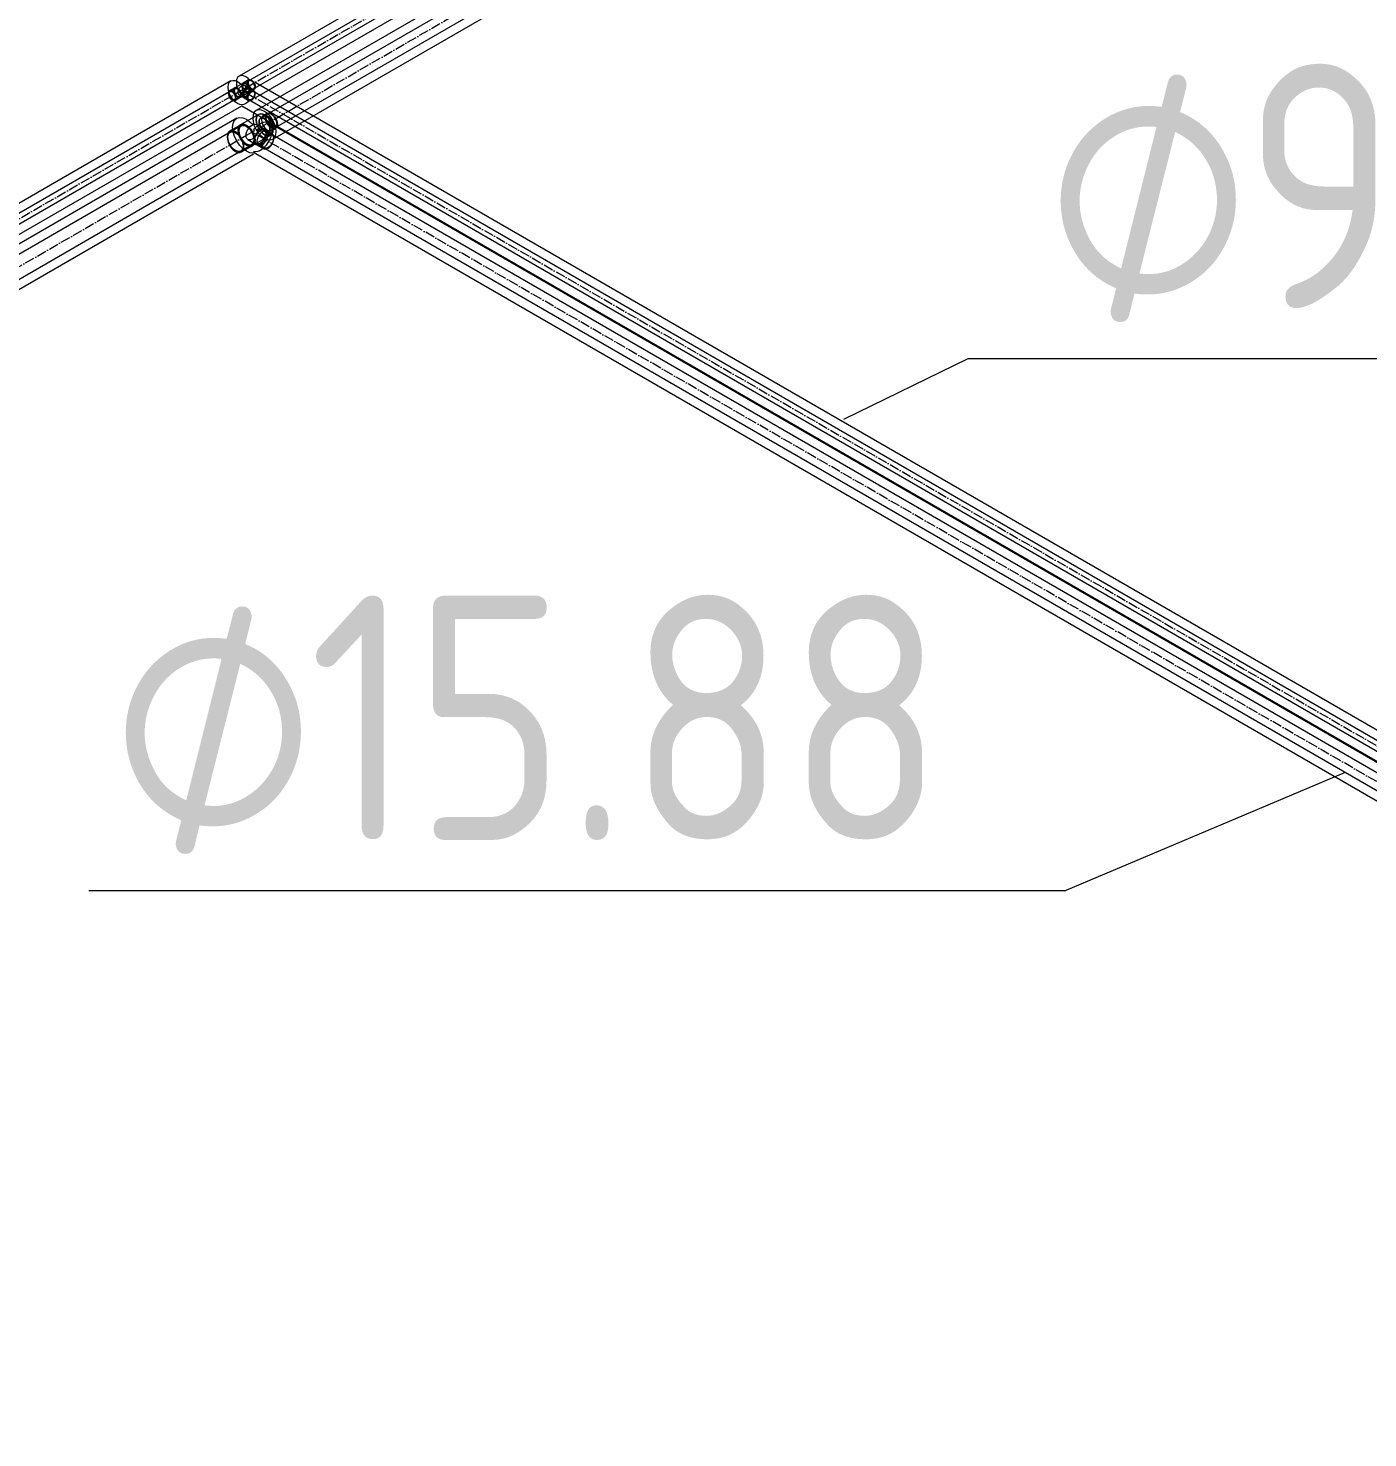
# Model space of a CAD drawing. Header units: millimetres. Extents: x -88595 to 880822, y -1054509 to -148035.
# Drawn here: x 387254 to 388625, y -326207 to -324765 of the extents above; entities that cross this region are included whole.
import ezdxf

# ---------------------------------------------------------------- set-up
doc = ezdxf.new("R2010")
doc.units = ezdxf.units.MM
doc.linetypes.add('$12$ADSK_Осевая', pattern=[14, 10, -2, 0, -2])
for name, color, linetype, lineweight in [('Изоляция', 7, 'Continuous', 18), ('Марки', 7, 'Continuous', 20), ('Трубопровод', 7, 'Continuous', 18), ('Трубопроводы', 7, 'Continuous', 18)]:
    doc.layers.add(name, color=color, linetype=linetype, lineweight=lineweight)
doc.styles.add('$10$GOST Common', font='GOST_Common.ttf', dxfattribs={"width": 0.9, "height": 250})
doc.styles.add('$6$GOST Common_1', font='GOST_Common.ttf', dxfattribs={"width": 0.9, "height": 250})

# ---------------------------------------------------------------- blocks, each defined once
blk = doc.blocks.new('$0$ADSK_МедьПайка_Тройник - Тройник медный-3268040-В_ОВ3_1')
at = {"layer": 'Трубопроводы', "color": 134, "true_color": 0x00a6a6}
for p, q in [((18234, 9345.9), (18230.1, 9343.6)), ((18205.4, 9333.3), (18195.5, 9327.6)), ((18206, 9332.3), (18196.1, 9326.6)), ((18206.8, 9334.1), (18205.4, 9333.3)), ((18207.4, 9333.1), (18206, 9332.3)), ((18225.2, 9344.7), (18206.8, 9334.1)), ((18231.5, 9329.5), (18223, 9334.4)), ((18230.6, 9342.8), (18227.4, 9341)), ((18233.2, 9343.8), (18229.5, 9345)), ((18234.4, 9345.1), (18230.6, 9342.8)), ((18238.5, 9329.1), (18242.4, 9331.3)), ((18214.2, 9319.1), (18222.7, 9314.2)), ((18219.1, 9312.9), (18237.5, 9323.5)), ((18239.3, 9325), (18231.5, 9329.5)), ((18238.9, 9324.3), (18233.2, 9327.5)), ((18235.3, 9327.3), (18238.5, 9329.1)), ((18238.9, 9328.3), (18242.8, 9330.6)), ((18239.8, 9327.1), (18240.6, 9330.9)), ((18207.2, 9307.4), (18217.1, 9313.1)), ((18207.8, 9306.4), (18217.7, 9312.1)), ((18217.1, 9313.1), (18218.5, 9313.9)), ((18217.7, 9312.1), (18219.1, 9312.9)), ((18222.7, 9314.2), (18230.5, 9309.7)), ((18225.3, 9313.8), (18230.9, 9310.5))]:
    blk.add_line(p, q, dxfattribs=at)
for points in [[(18232.2, 9341.8, 0), (18232.4, 9343.6, 0), (18233, 9344.9, 0), (18234, 9345.9, 0), (18235.3, 9346.3, 0), (18236.8, 9346.1, 0), (18238.4, 9345.4, 0), (18240, 9344.2, 0), (18241.5, 9342.7, 0), (18242.8, 9340.8, 0), (18243.8, 9338.7, 0), (18244.4, 9336.6, 0), (18244.7, 9334.6, 0)], [(18221.6, 9318.5, 0), (18221.3, 9321.3, 0), (18220.5, 9324.2, 0), (18219.1, 9327.1, 0), (18217.3, 9329.7, 0), (18215.2, 9331.9, 0), (18213, 9333.5, 0), (18210.7, 9334.5, 0), (18208.6, 9334.7, 0), (18206.8, 9334.1, 0), (18205.5, 9332.9, 0), (18204.6, 9330.9, 0), (18204.3, 9328.5, 0)], [(18204.3, 9328.5, 0), (18204.6, 9330.9, 0), (18205.5, 9332.9, 0), (18206.8, 9334.1, 0), (18208.6, 9334.7, 0), (18210.7, 9334.5, 0), (18213, 9333.5, 0), (18215.2, 9331.9, 0), (18217.3, 9329.7, 0), (18219.1, 9327.1, 0), (18220.5, 9324.2, 0), (18221.3, 9321.3, 0), (18221.6, 9318.5, 0)], [(18220.8, 9319, 0), (18220.5, 9321.5, 0), (18219.8, 9324.1, 0), (18218.5, 9326.7, 0), (18216.9, 9329.1, 0), (18215, 9331.1, 0), (18213, 9332.6, 0), (18210.9, 9333.5, 0), (18209, 9333.6, 0), (18207.4, 9333.1, 0), (18206.2, 9332, 0), (18205.4, 9330.2, 0), (18205.1, 9328.1, 0)], [(18212.4, 9323.2, 0), (18212.6, 9325.2, 0), (18213.2, 9327.3, 0), (18214.2, 9329.3, 0), (18215.5, 9331.2, 0), (18217, 9332.8, 0), (18218.6, 9334, 0), (18220.2, 9334.7, 0), (18221.7, 9334.8, 0), (18223, 9334.4, 0), (18224, 9333.5, 0), (18224.6, 9332.1, 0), (18224.9, 9330.4, 0)], [(18222.7, 9339.1, 0), (18223, 9341.6, 0), (18223.8, 9343.5, 0), (18225.2, 9344.7, 0), (18227, 9345.3, 0), (18229.1, 9345.1, 0), (18231.3, 9344.1, 0), (18233.6, 9342.5, 0), (18235.7, 9340.3, 0), (18237.5, 9337.7, 0), (18238.8, 9334.8, 0), (18239.7, 9331.9, 0), (18240, 9329.1, 0)], [(18240, 9329.1, 0), (18239.7, 9331.9, 0), (18238.8, 9334.8, 0), (18237.5, 9337.7, 0), (18235.7, 9340.3, 0), (18233.6, 9342.5, 0), (18231.3, 9344.1, 0), (18229.1, 9345.1, 0), (18227, 9345.3, 0), (18225.2, 9344.7, 0), (18223.8, 9343.5, 0), (18223, 9341.6, 0), (18222.7, 9339.1, 0)], [(18240, 9329.1, 0), (18239.7, 9326.7, 0), (18238.8, 9324.8, 0), (18237.5, 9323.5, 0), (18235.7, 9323, 0), (18233.6, 9323.2, 0), (18231.3, 9324.1, 0), (18229.1, 9325.8, 0), (18227, 9328, 0), (18225.2, 9330.6, 0), (18223.8, 9333.5, 0), (18223, 9336.4, 0), (18222.7, 9339.1, 0)], [(18222.7, 9339.1, 0), (18223, 9336.4, 0), (18223.8, 9333.5, 0), (18225.2, 9330.6, 0), (18227, 9328, 0), (18229.1, 9325.8, 0), (18231.3, 9324.1, 0), (18233.6, 9323.2, 0), (18235.7, 9323, 0), (18237.5, 9323.5, 0), (18238.8, 9324.8, 0), (18239.7, 9326.7, 0), (18240, 9329.1, 0)], [(18225.7, 9337.4, 0), (18225.9, 9338.9, 0), (18226.5, 9340.2, 0), (18227.4, 9341, 0), (18228.5, 9341.4, 0), (18229.9, 9341.2, 0), (18231.3, 9340.6, 0), (18232.8, 9339.6, 0), (18234.2, 9338.1, 0), (18235.3, 9336.4, 0), (18236.2, 9334.6, 0), (18236.8, 9332.7, 0), (18237, 9330.9, 0)], [(18237, 9330.9, 0), (18236.8, 9329.3, 0), (18236.2, 9328.1, 0), (18235.3, 9327.3, 0), (18234.2, 9326.9, 0), (18232.8, 9327, 0), (18231.3, 9327.7, 0), (18229.9, 9328.7, 0), (18228.5, 9330.1, 0), (18227.4, 9331.8, 0), (18226.5, 9333.7, 0), (18225.9, 9335.6, 0), (18225.7, 9337.4, 0)], [(18240.8, 9332.4, 0), (18240.4, 9335, 0), (18239.3, 9337.8, 0), (18237.6, 9340.4, 0), (18235.6, 9342.4, 0), (18233.4, 9343.7, 0), (18231.4, 9344, 0), (18229.7, 9343.4, 0), (18228.7, 9341.8, 0), (18228.3, 9339.6, 0)], [(18228.3, 9339.6, 0), (18228.7, 9336.9, 0), (18229.7, 9334.1, 0), (18231.4, 9331.5, 0), (18233.4, 9329.5, 0), (18235.6, 9328.2, 0), (18237.6, 9327.9, 0), (18239.3, 9328.6, 0), (18240.4, 9330.1, 0), (18240.8, 9332.4, 0)], [(18244.7, 9334.6, 0), (18244.4, 9332.9, 0), (18243.8, 9331.5, 0), (18242.8, 9330.6, 0), (18241.5, 9330.2, 0), (18240, 9330.3, 0), (18238.4, 9331, 0), (18236.8, 9332.2, 0), (18235.3, 9333.8, 0), (18234, 9335.7, 0), (18233, 9337.7, 0), (18232.4, 9339.8, 0), (18232.2, 9341.8, 0)], [(18244, 9335, 0), (18243.8, 9336.8, 0), (18243.3, 9338.7, 0), (18242.4, 9340.5, 0), (18241.2, 9342.2, 0), (18239.9, 9343.6, 0), (18238.4, 9344.7, 0), (18237, 9345.3, 0), (18235.6, 9345.5, 0), (18234.4, 9345.1, 0), (18233.6, 9344.3, 0), (18233, 9343, 0), (18232.8, 9341.5, 0)], [(18232.8, 9341.5, 0), (18233, 9339.7, 0), (18233.6, 9337.8, 0), (18234.4, 9335.9, 0), (18235.6, 9334.2, 0), (18237, 9332.8, 0), (18238.4, 9331.7, 0), (18239.9, 9331.1, 0), (18241.2, 9331, 0), (18242.4, 9331.3, 0), (18243.3, 9332.2, 0), (18243.8, 9333.4, 0), (18244, 9335, 0)], [(18210.3, 9312, 0), (18210, 9314.7, 0), (18209.1, 9317.7, 0), (18207.8, 9320.5, 0), (18206, 9323.1, 0), (18203.9, 9325.4, 0), (18201.6, 9327, 0), (18199.4, 9327.9, 0), (18197.3, 9328.1, 0), (18195.5, 9327.6, 0), (18194.1, 9326.3, 0), (18193.3, 9324.4, 0), (18193, 9322, 0)], [(18193, 9322, 0), (18193.3, 9319.2, 0), (18194.1, 9316.3, 0), (18195.5, 9313.5, 0), (18197.3, 9310.8, 0), (18199.4, 9308.6, 0), (18201.6, 9307, 0), (18203.9, 9306, 0), (18206, 9305.8, 0), (18207.8, 9306.4, 0), (18209.1, 9307.7, 0), (18210, 9309.6, 0), (18210.3, 9312, 0)], [(18193.8, 9321.5, 0), (18194.1, 9323.7, 0), (18194.8, 9325.5, 0), (18196.1, 9326.6, 0), (18197.7, 9327.1, 0), (18199.6, 9326.9, 0), (18201.6, 9326.1, 0), (18203.7, 9324.6, 0), (18205.6, 9322.6, 0), (18207.2, 9320.2, 0), (18208.5, 9317.6, 0), (18209.2, 9315, 0), (18209.5, 9312.5, 0)], [(18209.5, 9312.5, 0), (18209.2, 9310.3, 0), (18208.5, 9308.5, 0), (18207.2, 9307.4, 0), (18205.6, 9306.9, 0), (18203.7, 9307.1, 0), (18201.6, 9307.9, 0), (18199.6, 9309.4, 0), (18197.7, 9311.4, 0), (18196.1, 9313.8, 0), (18194.8, 9316.4, 0), (18194.1, 9319, 0), (18193.8, 9321.5, 0)], [(18204.3, 9328.5, 0), (18204.6, 9325.8, 0), (18205.5, 9322.8, 0), (18206.8, 9320, 0), (18208.6, 9317.4, 0), (18210.7, 9315.2, 0), (18213, 9313.5, 0), (18215.2, 9312.6, 0), (18217.3, 9312.4, 0), (18219.1, 9312.9, 0), (18220.5, 9314.2, 0), (18221.3, 9316.1, 0), (18221.6, 9318.5, 0)], [(18221.6, 9318.5, 0), (18221.3, 9316.1, 0), (18220.5, 9314.2, 0), (18219.1, 9312.9, 0), (18217.3, 9312.4, 0), (18215.2, 9312.6, 0), (18213, 9313.5, 0), (18210.7, 9315.2, 0), (18208.6, 9317.4, 0), (18206.8, 9320, 0), (18205.5, 9322.8, 0), (18204.6, 9325.8, 0), (18204.3, 9328.5, 0)], [(18205.1, 9328.1, 0), (18205.4, 9325.6, 0), (18206.2, 9322.9, 0), (18207.4, 9320.3, 0), (18209, 9317.9, 0), (18210.9, 9315.9, 0), (18213, 9314.4, 0), (18215, 9313.6, 0), (18216.9, 9313.4, 0), (18218.5, 9313.9, 0), (18219.8, 9315.1, 0), (18220.5, 9316.8, 0), (18220.8, 9319, 0)], [(18224.9, 9330.4, 0), (18224.6, 9328.4, 0), (18224, 9326.3, 0), (18223, 9324.2, 0), (18221.7, 9322.3, 0), (18220.2, 9320.8, 0), (18218.6, 9319.6, 0), (18217, 9318.9, 0), (18215.5, 9318.7, 0), (18214.2, 9319.1, 0), (18213.2, 9320.1, 0), (18212.6, 9321.4, 0), (18212.4, 9323.2, 0)], [(18220.9, 9318.3, 0), (18221.1, 9320.3, 0), (18221.7, 9322.4, 0), (18222.7, 9324.4, 0), (18224, 9326.3, 0), (18225.5, 9327.9, 0), (18227.1, 9329.1, 0), (18228.7, 9329.8, 0), (18230.2, 9329.9, 0), (18231.5, 9329.5, 0), (18232.5, 9328.6, 0), (18233.1, 9327.2, 0), (18233.3, 9325.5, 0)], [(18233.3, 9325.5, 0), (18233.1, 9327.2, 0), (18232.5, 9328.6, 0), (18231.5, 9329.5, 0), (18230.2, 9329.9, 0), (18228.7, 9329.8, 0), (18227.1, 9329.1, 0), (18225.5, 9327.9, 0), (18224, 9326.3, 0), (18222.7, 9324.4, 0), (18221.7, 9322.4, 0), (18221.1, 9320.3, 0), (18220.9, 9318.3, 0)], [(18233.3, 9325.5, 0), (18233.1, 9323.5, 0), (18232.5, 9321.4, 0), (18231.5, 9319.3, 0), (18230.2, 9317.4, 0), (18228.7, 9315.9, 0), (18227.1, 9314.7, 0), (18225.5, 9314, 0), (18224, 9313.8, 0), (18222.7, 9314.2, 0), (18221.7, 9315.2, 0), (18221.1, 9316.5, 0), (18220.9, 9318.3, 0)], [(18220.9, 9318.3, 0), (18221.1, 9316.5, 0), (18221.7, 9315.2, 0), (18222.7, 9314.2, 0), (18224, 9313.8, 0), (18225.5, 9314, 0), (18227.1, 9314.7, 0), (18228.7, 9315.9, 0), (18230.2, 9317.4, 0), (18231.5, 9319.3, 0), (18232.5, 9321.4, 0), (18233.1, 9323.5, 0), (18233.3, 9325.5, 0)], [(18234.8, 9323.9, 0), (18234.6, 9325.5, 0), (18234.1, 9326.7, 0), (18233.2, 9327.5, 0), (18232, 9327.9, 0), (18230.7, 9327.8, 0), (18229.2, 9327.1, 0), (18227.8, 9326.1, 0), (18226.4, 9324.7, 0), (18225.3, 9323, 0), (18224.4, 9321.1, 0), (18223.8, 9319.2, 0), (18223.6, 9317.4, 0)], [(18223.6, 9317.4, 0), (18223.8, 9315.9, 0), (18224.4, 9314.6, 0), (18225.3, 9313.8, 0), (18226.4, 9313.4, 0), (18227.8, 9313.6, 0), (18229.2, 9314.2, 0), (18230.7, 9315.2, 0), (18232, 9316.7, 0), (18233.2, 9318.4, 0), (18234.1, 9320.2, 0), (18234.6, 9322.1, 0), (18234.8, 9323.9, 0)], [(18241.1, 9321, 0), (18240.9, 9322.7, 0), (18240.3, 9324.1, 0), (18239.3, 9325, 0), (18238, 9325.4, 0), (18236.5, 9325.3, 0), (18234.9, 9324.6, 0), (18233.3, 9323.4, 0), (18231.8, 9321.8, 0), (18230.5, 9319.9, 0), (18229.5, 9317.9, 0), (18228.9, 9315.8, 0), (18228.6, 9313.8, 0)], [(18228.6, 9313.8, 0), (18228.9, 9312, 0), (18229.5, 9310.7, 0), (18230.5, 9309.7, 0), (18231.8, 9309.3, 0), (18233.3, 9309.5, 0), (18234.9, 9310.2, 0), (18236.5, 9311.4, 0), (18238, 9313, 0), (18239.3, 9314.8, 0), (18240.3, 9316.9, 0), (18240.9, 9319, 0), (18241.1, 9321, 0)], [(18229.3, 9314.2, 0), (18229.5, 9315.9, 0), (18230, 9317.8, 0), (18230.9, 9319.7, 0), (18232.1, 9321.4, 0), (18233.4, 9322.8, 0), (18234.9, 9323.9, 0), (18236.3, 9324.5, 0), (18237.7, 9324.6, 0), (18238.9, 9324.3, 0), (18239.7, 9323.4, 0), (18240.3, 9322.2, 0), (18240.5, 9320.6, 0)], [(18240.5, 9320.6, 0), (18240.3, 9318.8, 0), (18239.7, 9317, 0), (18238.9, 9315.1, 0), (18237.7, 9313.4, 0), (18236.3, 9312, 0), (18234.9, 9310.9, 0), (18233.4, 9310.3, 0), (18232.1, 9310.2, 0), (18230.9, 9310.5, 0), (18230, 9311.3, 0), (18229.5, 9312.6, 0), (18229.3, 9314.2, 0)]]:
    blk.add_polyline3d(points, dxfattribs=at)
blk = doc.blocks.new('$0$ADSK_МедьПайка_Тройник - Тройник медный-V138-В_ОВ3_1')
at = {"layer": 'Трубопроводы', "color": 190, "true_color": 0x8000ff}
for p, q in [((18209.5, 9376.9), (18201, 9372)), ((18210.5, 9377.5), (18209.5, 9376.9)), ((18210.9, 9376.8), (18209.9, 9376.2)), ((18215.1, 9380.2), (18210.5, 9377.5)), ((18215.5, 9379.5), (18210.9, 9376.8)), ((18199.9, 9371.4), (18195.3, 9368.8)), ((18200.3, 9370.7), (18195.7, 9368.1)), ((18201, 9372), (18199.9, 9371.4)), ((18201.4, 9371.3), (18200.3, 9370.7)), ((18200.5, 9359.8), (18205.1, 9362.5)), ((18200.9, 9359.1), (18205.5, 9361.8)), ((18205.1, 9362.5), (18206.1, 9363.1)), ((18205.2, 9364.8), (18209.5, 9362.4)), ((18205.5, 9361.8), (18206.6, 9362.4)), ((18206.6, 9362.4), (18215, 9367.3)), ((18209.5, 9362.4), (18215.1, 9359.1)), ((18215, 9372), (18210.8, 9374.5)), ((18210.9, 9362.5), (18215.5, 9359.8)), ((18214.6, 9368), (18215.7, 9368.6)), ((18220.7, 9368.8), (18215, 9372)), ((18215, 9367.3), (18216.1, 9367.9)), ((18215.7, 9368.6), (18220.3, 9371.2)), ((18220.3, 9368.1), (18215.7, 9370.7)), ((18216.1, 9367.9), (18220.7, 9370.5))]:
    blk.add_line(p, q, dxfattribs=at)
for points in [[(18204.1, 9367.4, 0), (18204.2, 9368.6, 0), (18204.6, 9370, 0), (18205.2, 9371.3, 0), (18206, 9372.5, 0), (18207, 9373.5, 0), (18208, 9374.2, 0), (18209, 9374.6, 0), (18210, 9374.7, 0), (18210.8, 9374.5, 0), (18211.4, 9373.9, 0), (18211.8, 9373, 0), (18211.9, 9371.9, 0)], [(18208.3, 9374.4, 0), (18208.4, 9375.5, 0), (18208.8, 9376.3, 0), (18209.5, 9376.9, 0), (18210.3, 9377.2, 0), (18211.2, 9377.1, 0), (18212.3, 9376.6, 0), (18213.3, 9375.9, 0), (18214.2, 9374.9, 0), (18215, 9373.7, 0), (18215.7, 9372.4, 0), (18216.1, 9371.1, 0), (18216.2, 9369.8, 0)], [(18216.2, 9369.8, 0), (18216.1, 9371.1, 0), (18215.7, 9372.4, 0), (18215, 9373.7, 0), (18214.2, 9374.9, 0), (18213.3, 9375.9, 0), (18212.3, 9376.6, 0), (18211.2, 9377.1, 0), (18210.3, 9377.2, 0), (18209.5, 9376.9, 0), (18208.8, 9376.3, 0), (18208.4, 9375.5, 0), (18208.3, 9374.4, 0)], [(18208.9, 9374, 0), (18209, 9375, 0), (18209.3, 9375.7, 0), (18209.9, 9376.2, 0), (18210.6, 9376.4, 0), (18211.4, 9376.4, 0), (18212.3, 9376, 0), (18213.1, 9375.4, 0), (18213.9, 9374.5, 0), (18214.6, 9373.5, 0), (18215.2, 9372.4, 0), (18215.5, 9371.2, 0), (18215.6, 9370.2, 0)], [(18214, 9377.6, 0), (18214.1, 9378.7, 0), (18214.5, 9379.6, 0), (18215.1, 9380.2, 0), (18215.9, 9380.4, 0), (18216.9, 9380.3, 0), (18217.9, 9379.9, 0), (18218.9, 9379.2, 0), (18219.9, 9378.2, 0), (18220.7, 9377, 0), (18221.3, 9375.7, 0), (18221.7, 9374.3, 0), (18221.8, 9373.1, 0)], [(18221.8, 9373.1, 0), (18221.7, 9372, 0), (18221.3, 9371.1, 0), (18220.7, 9370.5, 0), (18219.9, 9370.3, 0), (18218.9, 9370.4, 0), (18217.9, 9370.8, 0), (18216.9, 9371.6, 0), (18215.9, 9372.6, 0), (18215.1, 9373.8, 0), (18214.5, 9375.1, 0), (18214.1, 9376.4, 0), (18214, 9377.6, 0)], [(18221.3, 9373.4, 0), (18221.2, 9374.5, 0), (18220.8, 9375.6, 0), (18220.3, 9376.7, 0), (18219.6, 9377.8, 0), (18218.8, 9378.6, 0), (18217.9, 9379.3, 0), (18217, 9379.6, 0), (18216.2, 9379.7, 0), (18215.5, 9379.5, 0), (18215, 9379, 0), (18214.7, 9378.2, 0), (18214.5, 9377.3, 0)], [(18214.5, 9377.3, 0), (18214.7, 9376.2, 0), (18215, 9375.1, 0), (18215.5, 9374, 0), (18216.2, 9373, 0), (18217, 9372.1, 0), (18217.9, 9371.5, 0), (18218.8, 9371.1, 0), (18219.6, 9371, 0), (18220.3, 9371.2, 0), (18220.8, 9371.7, 0), (18221.2, 9372.5, 0), (18221.3, 9373.4, 0)], [(18202.1, 9361.7, 0), (18201.9, 9362.9, 0), (18201.5, 9364.2, 0), (18200.9, 9365.5, 0), (18200.1, 9366.7, 0), (18199.1, 9367.7, 0), (18198.1, 9368.5, 0), (18197.1, 9368.9, 0), (18196.1, 9369, 0), (18195.3, 9368.8, 0), (18194.7, 9368.2, 0), (18194.3, 9367.3, 0), (18194.2, 9366.2, 0)], [(18194.2, 9366.2, 0), (18194.3, 9365, 0), (18194.7, 9363.6, 0), (18195.3, 9362.3, 0), (18196.1, 9361.1, 0), (18197.1, 9360.1, 0), (18198.1, 9359.4, 0), (18199.1, 9359, 0), (18200.1, 9358.9, 0), (18200.9, 9359.1, 0), (18201.5, 9359.7, 0), (18201.9, 9360.6, 0), (18202.1, 9361.7, 0)], [(18194.7, 9365.9, 0), (18194.9, 9366.8, 0), (18195.2, 9367.6, 0), (18195.7, 9368.1, 0), (18196.4, 9368.3, 0), (18197.2, 9368.2, 0), (18198.1, 9367.8, 0), (18199, 9367.2, 0), (18199.8, 9366.3, 0), (18200.5, 9365.3, 0), (18201, 9364.2, 0), (18201.4, 9363.1, 0), (18201.5, 9362, 0)], [(18201.5, 9362, 0), (18201.4, 9361.1, 0), (18201, 9360.3, 0), (18200.5, 9359.8, 0), (18199.8, 9359.6, 0), (18199, 9359.7, 0), (18198.1, 9360, 0), (18197.2, 9360.7, 0), (18196.4, 9361.5, 0), (18195.7, 9362.6, 0), (18195.2, 9363.7, 0), (18194.9, 9364.8, 0), (18194.7, 9365.9, 0)], [(18207.7, 9364.9, 0), (18207.6, 9366.2, 0), (18207.2, 9367.5, 0), (18206.6, 9368.8, 0), (18205.7, 9370, 0), (18204.8, 9371, 0), (18203.8, 9371.7, 0), (18202.7, 9372.2, 0), (18201.8, 9372.3, 0), (18201, 9372, 0), (18200.4, 9371.4, 0), (18200, 9370.6, 0), (18199.8, 9369.5, 0)], [(18199.8, 9369.5, 0), (18200, 9370.6, 0), (18200.4, 9371.4, 0), (18201, 9372, 0), (18201.8, 9372.3, 0), (18202.7, 9372.2, 0), (18203.8, 9371.7, 0), (18204.8, 9371, 0), (18205.7, 9370, 0), (18206.6, 9368.8, 0), (18207.2, 9367.5, 0), (18207.6, 9366.2, 0), (18207.7, 9364.9, 0)], [(18199.8, 9369.5, 0), (18200, 9368.2, 0), (18200.4, 9366.9, 0), (18201, 9365.6, 0), (18201.8, 9364.4, 0), (18202.7, 9363.4, 0), (18203.8, 9362.7, 0), (18204.8, 9362.2, 0), (18205.7, 9362.1, 0), (18206.6, 9362.4, 0), (18207.2, 9363, 0), (18207.6, 9363.8, 0), (18207.7, 9364.9, 0)], [(18207.7, 9364.9, 0), (18207.6, 9363.8, 0), (18207.2, 9363, 0), (18206.6, 9362.4, 0), (18205.7, 9362.1, 0), (18204.8, 9362.2, 0), (18203.8, 9362.7, 0), (18202.7, 9363.4, 0), (18201.8, 9364.4, 0), (18201, 9365.6, 0), (18200.4, 9366.9, 0), (18200, 9368.2, 0), (18199.8, 9369.5, 0)], [(18207.1, 9365.3, 0), (18207, 9366.3, 0), (18206.7, 9367.5, 0), (18206.1, 9368.6, 0), (18205.5, 9369.6, 0), (18204.6, 9370.5, 0), (18203.8, 9371.1, 0), (18202.9, 9371.5, 0), (18202.1, 9371.5, 0), (18201.4, 9371.3, 0), (18200.9, 9370.8, 0), (18200.5, 9370.1, 0), (18200.4, 9369.1, 0)], [(18200.4, 9369.1, 0), (18200.5, 9368.1, 0), (18200.9, 9366.9, 0), (18201.4, 9365.8, 0), (18202.1, 9364.8, 0), (18202.9, 9364, 0), (18203.8, 9363.3, 0), (18204.6, 9362.9, 0), (18205.5, 9362.9, 0), (18206.1, 9363.1, 0), (18206.7, 9363.6, 0), (18207, 9364.3, 0), (18207.1, 9365.3, 0)], [(18211.9, 9371.9, 0), (18211.8, 9370.7, 0), (18211.4, 9369.3, 0), (18210.8, 9368, 0), (18210, 9366.8, 0), (18209, 9365.8, 0), (18208, 9365.1, 0), (18207, 9364.7, 0), (18206, 9364.6, 0), (18205.2, 9364.8, 0), (18204.6, 9365.4, 0), (18204.2, 9366.3, 0), (18204.1, 9367.4, 0)], [(18216.2, 9369.8, 0), (18216.1, 9368.7, 0), (18215.7, 9367.9, 0), (18215, 9367.3, 0), (18214.2, 9367, 0), (18213.3, 9367.1, 0), (18212.3, 9367.6, 0), (18211.2, 9368.3, 0), (18210.3, 9369.3, 0), (18209.5, 9370.5, 0), (18208.8, 9371.8, 0), (18208.4, 9373.1, 0), (18208.3, 9374.4, 0)], [(18208.3, 9374.4, 0), (18208.4, 9373.1, 0), (18208.8, 9371.8, 0), (18209.5, 9370.5, 0), (18210.3, 9369.3, 0), (18211.2, 9368.3, 0), (18212.3, 9367.6, 0), (18213.3, 9367.1, 0), (18214.2, 9367, 0), (18215, 9367.3, 0), (18215.7, 9367.9, 0), (18216.1, 9368.7, 0), (18216.2, 9369.8, 0)], [(18208.3, 9364.9, 0), (18208.4, 9366.2, 0), (18208.8, 9367.5, 0), (18209.5, 9368.8, 0), (18210.3, 9370, 0), (18211.2, 9371, 0), (18212.3, 9371.7, 0), (18213.3, 9372.2, 0), (18214.2, 9372.3, 0), (18215, 9372, 0), (18215.7, 9371.4, 0), (18216.1, 9370.6, 0), (18216.2, 9369.5, 0)], [(18216.2, 9369.5, 0), (18216.1, 9370.6, 0), (18215.7, 9371.4, 0), (18215, 9372, 0), (18214.2, 9372.3, 0), (18213.3, 9372.2, 0), (18212.3, 9371.7, 0), (18211.2, 9371, 0), (18210.3, 9370, 0), (18209.5, 9368.8, 0), (18208.8, 9367.5, 0), (18208.4, 9366.2, 0), (18208.3, 9364.9, 0)], [(18216.2, 9369.5, 0), (18216.1, 9368.2, 0), (18215.7, 9366.9, 0), (18215, 9365.6, 0), (18214.2, 9364.4, 0), (18213.3, 9363.4, 0), (18212.3, 9362.7, 0), (18211.2, 9362.2, 0), (18210.3, 9362.1, 0), (18209.5, 9362.4, 0), (18208.8, 9363, 0), (18208.4, 9363.8, 0), (18208.3, 9364.9, 0)], [(18208.3, 9364.9, 0), (18208.4, 9363.8, 0), (18208.8, 9363, 0), (18209.5, 9362.4, 0), (18210.3, 9362.1, 0), (18211.2, 9362.2, 0), (18212.3, 9362.7, 0), (18213.3, 9363.4, 0), (18214.2, 9364.4, 0), (18215, 9365.6, 0), (18215.7, 9366.9, 0), (18216.1, 9368.2, 0), (18216.2, 9369.5, 0)], [(18215.6, 9370.2, 0), (18215.5, 9369.2, 0), (18215.2, 9368.5, 0), (18214.6, 9368, 0), (18213.9, 9367.8, 0), (18213.1, 9367.8, 0), (18212.3, 9368.2, 0), (18211.4, 9368.8, 0), (18210.6, 9369.7, 0), (18209.9, 9370.7, 0), (18209.3, 9371.8, 0), (18209, 9373, 0), (18208.9, 9374, 0)], [(18216.7, 9368.5, 0), (18216.6, 9369.5, 0), (18216.2, 9370.2, 0), (18215.7, 9370.7, 0), (18215, 9370.9, 0), (18214.2, 9370.8, 0), (18213.3, 9370.5, 0), (18212.4, 9369.8, 0), (18211.6, 9369, 0), (18210.9, 9368, 0), (18210.4, 9366.8, 0), (18210.1, 9365.7, 0), (18209.9, 9364.6, 0)], [(18209.9, 9364.6, 0), (18210.1, 9363.7, 0), (18210.4, 9363, 0), (18210.9, 9362.5, 0), (18211.6, 9362.3, 0), (18212.4, 9362.3, 0), (18213.3, 9362.7, 0), (18214.2, 9363.3, 0), (18215, 9364.2, 0), (18215.7, 9365.2, 0), (18216.2, 9366.3, 0), (18216.6, 9367.5, 0), (18216.7, 9368.5, 0)], [(18221.8, 9366.2, 0), (18221.7, 9367.3, 0), (18221.3, 9368.2, 0), (18220.7, 9368.8, 0), (18219.9, 9369, 0), (18218.9, 9368.9, 0), (18217.9, 9368.5, 0), (18216.9, 9367.7, 0), (18215.9, 9366.7, 0), (18215.1, 9365.5, 0), (18214.5, 9364.2, 0), (18214.1, 9362.9, 0), (18214, 9361.7, 0)], [(18214, 9361.7, 0), (18214.1, 9360.6, 0), (18214.5, 9359.7, 0), (18215.1, 9359.1, 0), (18215.9, 9358.9, 0), (18216.9, 9359, 0), (18217.9, 9359.4, 0), (18218.9, 9360.1, 0), (18219.9, 9361.1, 0), (18220.7, 9362.3, 0), (18221.3, 9363.6, 0), (18221.7, 9365, 0), (18221.8, 9366.2, 0)], [(18214.5, 9362, 0), (18214.7, 9363.1, 0), (18215, 9364.2, 0), (18215.5, 9365.3, 0), (18216.2, 9366.3, 0), (18217, 9367.2, 0), (18217.9, 9367.8, 0), (18218.8, 9368.2, 0), (18219.6, 9368.3, 0), (18220.3, 9368.1, 0), (18220.8, 9367.6, 0), (18221.2, 9366.8, 0), (18221.3, 9365.9, 0)], [(18221.3, 9365.9, 0), (18221.2, 9364.8, 0), (18220.8, 9363.7, 0), (18220.3, 9362.6, 0), (18219.6, 9361.5, 0), (18218.8, 9360.7, 0), (18217.9, 9360, 0), (18217, 9359.7, 0), (18216.2, 9359.6, 0), (18215.5, 9359.8, 0), (18215, 9360.3, 0), (18214.7, 9361.1, 0), (18214.5, 9362, 0)]]:
    blk.add_polyline3d(points, dxfattribs=at)
blk = doc.blocks.new('$0$ADSK_M_Трубы - Диаметр_10-3265709-В_ОВ3_1')
at = {"layer": 'Марки'}
blk.add_line((-18838.4, 4128.3), (-17838.4, 4128.3), dxfattribs=at)

msp = doc.modelspace()

# ---------------------------------------------------------------- linework, layer by layer
at = {"layer": 'Изоляция', "color": 190, "true_color": 0x8000ff}
for p, q in [((389994.8, -323356.4), (387470.2, -324813.9)), ((387486.6, -324836.2), (390008.5, -323380.2)), ((387461.8, -324818.8), (384542.6, -326504.2)), ((389728.6, -326114.7), (387486.6, -324820.3)), ((384555.7, -326528.4), (387472.9, -324844.2)), ((387472.9, -324844.2), (389717.4, -326140.1))]:
    msp.add_line(p, q, dxfattribs=at)
at = {"layer": 'Изоляция', "color": 134, "true_color": 0x00a6a6}
for p, q in [((389992.5, -323403), (387487.7, -324849.1)), ((387504.7, -324878.5), (390009.5, -323432.3)), ((387467.8, -324857), (384535.3, -326550)), ((389739.2, -326153.9), (387500.4, -324861.4)), ((387485.1, -324891.6), (389725, -326184.9)), ((384552.3, -326586.7), (387485.1, -324893.4))]:
    msp.add_line(p, q, dxfattribs=at)
at = {"layer": 'Изоляция', "color": 190, "true_color": 0x8000ff}
for points in [[(387458.9, -324825.1, 0), (387459.2, -324822.4, 0), (387460.2, -324820.2, 0), (387461.8, -324818.8, 0), (387463.8, -324818.2, 0), (387466.1, -324818.4, 0), (387468.6, -324819.5, 0)], [(387477.1, -324814.6, 0), (387474.6, -324813.5, 0), (387472.3, -324813.3, 0), (387470.2, -324813.9, 0), (387468.7, -324815.3, 0), (387467.7, -324817.5, 0), (387467.4, -324820.2, 0)], [(387467.4, -324820.2, 0), (387467.7, -324823.3, 0), (387468.7, -324826.6, 0), (387470.2, -324829.8, 0), (387472.3, -324832.7, 0), (387474.6, -324835.2, 0), (387477.1, -324837.1, 0)], [(387468.6, -324819.5, 0), (387470.8, -324821, 0), (387472.9, -324823.1, 0)], [(387472.9, -324823.1, 0), (387474.9, -324821, 0), (387477.1, -324819.5, 0)], [(387481.4, -324818.2, 0), (387479.3, -324816.1, 0), (387477.1, -324814.6, 0)], [(387477.1, -324819.5, 0), (387479.3, -324818.5, 0), (387481.4, -324818.2, 0)], [(387468.6, -324842, 0), (387466.1, -324840.1, 0), (387463.8, -324837.6, 0), (387461.8, -324834.7, 0), (387460.2, -324831.5, 0), (387459.2, -324828.2, 0), (387458.9, -324825.1, 0)], [(387472.9, -324843.3, 0), (387470.8, -324842.9, 0), (387468.6, -324842, 0)], [(387477.1, -324842, 0), (387474.9, -324842.9, 0), (387472.9, -324843.3, 0)], [(387477.1, -324837.1, 0), (387479.3, -324838, 0), (387481.4, -324838.4, 0)], [(387481.4, -324838.4, 0), (387479.3, -324840.4, 0), (387477.1, -324842, 0)]]:
    msp.add_polyline3d(points, dxfattribs=at)
at = {"layer": 'Изоляция', "color": 134, "true_color": 0x00a6a6}
for points in [[(387496.2, -324850, 0), (387493.1, -324848.6, 0), (387490.2, -324848.4, 0), (387487.7, -324849.1, 0), (387485.8, -324850.9, 0), (387484.6, -324853.5, 0), (387484.2, -324856.9, 0)], [(387508.2, -324870.7, 0), (387507.8, -324866.9, 0), (387506.6, -324862.9, 0), (387504.7, -324858.9, 0), (387502.2, -324855.3, 0), (387499.3, -324852.2, 0), (387496.2, -324850, 0)], [(387463.6, -324866.2, 0), (387464.1, -324862.2, 0), (387465.5, -324859.1, 0), (387467.8, -324857, 0), (387470.7, -324856.1, 0), (387474.1, -324856.4, 0), (387477.8, -324858, 0)], [(387477.8, -324858, 0), (387481.3, -324860.5, 0), (387484.5, -324863.8, 0)], [(387484.2, -324856.9, 0), (387484.6, -324860.7, 0), (387485.8, -324864.7, 0), (387487.7, -324868.7, 0), (387490.2, -324872.3, 0), (387493.1, -324875.4, 0), (387496.2, -324877.6, 0)], [(387484.8, -324869.1, 0), (387487, -324866.3, 0), (387489.4, -324864, 0), (387492, -324862.2, 0)], [(387492, -324862.2, 0), (387495.1, -324860.9, 0), (387498, -324860.6, 0), (387500.4, -324861.4, 0), (387502.3, -324863.1, 0), (387503.5, -324865.8, 0), (387504, -324869.1, 0)], [(387477.8, -324890.8, 0), (387474.1, -324888.1, 0), (387470.7, -324884.5, 0), (387467.8, -324880.2, 0), (387465.5, -324875.5, 0), (387464.1, -324870.7, 0), (387463.6, -324866.2, 0)], [(387504, -324869.1, 0), (387503.5, -324872.9, 0), (387502.3, -324877, 0), (387500.4, -324880.9, 0), (387498, -324884.6, 0), (387495.1, -324887.6, 0), (387492, -324889.9, 0)], [(387496.2, -324877.6, 0), (387499.3, -324878.9, 0), (387502.2, -324879.2, 0), (387504.7, -324878.5, 0), (387506.6, -324876.7, 0), (387507.8, -324874, 0), (387508.2, -324870.7, 0)], [(387484.5, -324892.8, 0), (387481.3, -324892.3, 0), (387477.8, -324890.8, 0)], [(387492, -324889.9, 0), (387489.4, -324891, 0), (387487, -324891.5, 0), (387484.8, -324891.3, 0)]]:
    msp.add_polyline3d(points, dxfattribs=at)
at = {"layer": 'Марки'}
for p, q in [((388089.1, -325164.8), (388216.5, -325102.8)), ((388602.3, -325526.4), (388316.4, -325647))]:
    msp.add_line(p, q, dxfattribs=at)
at = {"layer": 'Трубопровод', "color": 190, "true_color": 0x8000ff}
for p, q in [((389999.3, -323364.2), (387474.7, -324821.7)), ((387479.5, -324829.9), (390004, -323372.4)), ((387466.3, -324826.6), (384546.5, -326512.3)), ((384551.2, -326520.6), (387471, -324834.8)), ((387474.7, -324834.8), (389721.9, -326132.3)), ((389726.7, -326124), (387479.5, -324826.6))]:
    msp.add_line(p, q, dxfattribs=at)
at = {"layer": 'Трубопровод', "color": 190, "linetype": '$12$ADSK_Осевая', "true_color": 0x8000ff}
for p, q in [((387477.1, -324825.8), (390001.6, -323368.3)), ((387477.1, -324825.8), (390001.6, -323368.3)), ((384548.8, -326516.5), (387468.6, -324830.7)), ((384548.8, -326516.5), (387468.6, -324830.7)), ((387477.1, -324830.7), (389724.3, -326128.1)), ((387477.1, -324830.7), (389724.3, -326128.1))]:
    msp.add_line(p, q, dxfattribs=at)
at = {"layer": 'Трубопровод', "color": 134, "true_color": 0x00a6a6}
for p, q in [((389997, -323410.8), (387492.2, -324856.9)), ((387500.2, -324870.7), (390005, -323424.5)), ((387472.3, -324864.8), (384535.3, -326560.5)), ((389737.5, -326163.3), (387495.9, -324869.2)), ((384546.4, -326579.7), (387483.4, -324884)), ((387488, -324882.9), (389729.5, -326177.1))]:
    msp.add_line(p, q, dxfattribs=at)
at = {"layer": 'Трубопровод', "color": 134, "linetype": '$12$ADSK_Осевая', "true_color": 0x00a6a6}
for p, q in [((387496.2, -324863.8), (390001, -323417.7)), ((387496.2, -324863.8), (390001, -323417.7)), ((384540.8, -326570.1), (387477.8, -324874.4)), ((384540.8, -326570.1), (387477.8, -324874.4)), ((389733.5, -326170.2), (387492, -324876)), ((389733.5, -326170.2), (387492, -324876))]:
    msp.add_line(p, q, dxfattribs=at)
at = {"layer": 'Трубопровод', "color": 190, "true_color": 0x8000ff}
for points in [[(387465.3, -324828.8, 0), (387465.4, -324827.8, 0), (387465.7, -324827.1, 0), (387466.3, -324826.6, 0), (387467, -324826.4, 0), (387467.8, -324826.5, 0), (387468.6, -324826.8, 0)], [(387468.6, -324834.6, 0), (387467.8, -324834, 0), (387467, -324833.1, 0), (387466.3, -324832.1, 0), (387465.7, -324831, 0), (387465.4, -324829.9, 0), (387465.3, -324828.8, 0)], [(387468.6, -324826.8, 0), (387469.5, -324827.5, 0), (387470.3, -324828.3, 0), (387471, -324829.3, 0), (387471.6, -324830.5, 0), (387471.9, -324831.6, 0), (387472, -324832.7, 0)], [(387472, -324832.7, 0), (387471.9, -324833.6, 0), (387471.6, -324834.3, 0), (387471, -324834.8, 0), (387470.3, -324835.1, 0), (387469.5, -324835, 0), (387468.6, -324834.6, 0)], [(387477.1, -324821.9, 0), (387476.3, -324821.6, 0), (387475.4, -324821.5, 0), (387474.7, -324821.7, 0), (387474.2, -324822.2, 0), (387473.9, -324822.9, 0), (387473.8, -324823.9, 0)], [(387473.8, -324823.9, 0), (387473.9, -324825, 0), (387474.2, -324826.1, 0), (387474.7, -324827.2, 0), (387475.4, -324828.2, 0), (387476.3, -324829.1, 0), (387477.1, -324829.7, 0)], [(387473.8, -324832.7, 0), (387473.9, -324831.6, 0), (387474.2, -324830.5, 0), (387474.7, -324829.3, 0), (387475.4, -324828.3, 0), (387476.3, -324827.5, 0), (387477.1, -324826.8, 0)], [(387477.1, -324834.6, 0), (387476.3, -324835, 0), (387475.4, -324835.1, 0), (387474.7, -324834.8, 0), (387474.2, -324834.3, 0), (387473.9, -324833.6, 0), (387473.8, -324832.7, 0)], [(387480.5, -324827.8, 0), (387480.4, -324826.7, 0), (387480, -324825.6, 0), (387479.5, -324824.4, 0), (387478.8, -324823.4, 0), (387478, -324822.6, 0), (387477.1, -324821.9, 0)], [(387477.1, -324826.8, 0), (387478, -324826.5, 0), (387478.8, -324826.4, 0), (387479.5, -324826.6, 0), (387480, -324827.1, 0), (387480.4, -324827.8, 0), (387480.5, -324828.8, 0)], [(387477.1, -324829.7, 0), (387478, -324830.1, 0), (387478.8, -324830.2, 0), (387479.5, -324829.9, 0), (387480, -324829.4, 0), (387480.4, -324828.7, 0), (387480.5, -324827.8, 0)], [(387480.5, -324828.8, 0), (387480.4, -324829.9, 0), (387480, -324831, 0), (387479.5, -324832.1, 0), (387478.8, -324833.1, 0), (387478, -324834, 0), (387477.1, -324834.6, 0)]]:
    msp.add_polyline3d(points, dxfattribs=at)
at = {"layer": 'Трубопровод', "color": 134, "true_color": 0x00a6a6}
for points in [[(387470, -324869.9, 0), (387470.2, -324867.7, 0), (387471, -324865.9, 0), (387472.3, -324864.8, 0), (387473.9, -324864.3, 0), (387475.8, -324864.5, 0), (387477.8, -324865.3, 0)], [(387496.2, -324857.3, 0), (387494.8, -324856.7, 0), (387493.4, -324856.6, 0), (387492.2, -324856.9, 0), (387491.4, -324857.7, 0), (387490.8, -324859, 0), (387490.6, -324860.5, 0)], [(387490.6, -324860.5, 0), (387490.8, -324862.3, 0), (387491.4, -324864.2, 0), (387492.2, -324866.1, 0), (387493.4, -324867.8, 0), (387494.8, -324869.2, 0), (387496.2, -324870.3, 0)], [(387501.8, -324867, 0), (387501.6, -324865.2, 0), (387501.1, -324863.4, 0), (387500.2, -324861.5, 0), (387499, -324859.8, 0), (387497.7, -324858.4, 0), (387496.2, -324857.3, 0)], [(387477.8, -324883.5, 0), (387475.8, -324882, 0), (387473.9, -324880, 0), (387472.3, -324877.6, 0), (387471, -324875, 0), (387470.2, -324872.4, 0), (387470, -324869.9, 0)], [(387477.8, -324865.3, 0), (387479.9, -324866.8, 0), (387481.8, -324868.8, 0), (387483.4, -324871.2, 0), (387484.6, -324873.8, 0), (387485.4, -324876.4, 0), (387485.7, -324878.9, 0)], [(387485.7, -324878.9, 0), (387485.4, -324881.1, 0), (387484.6, -324882.9, 0), (387483.4, -324884, 0), (387481.8, -324884.5, 0), (387479.9, -324884.3, 0), (387477.8, -324883.5, 0)], [(387486.4, -324879.3, 0), (387486.5, -324877.5, 0), (387487.1, -324875.6, 0), (387488, -324873.7, 0), (387489.2, -324872, 0), (387490.5, -324870.6, 0), (387492, -324869.6, 0)], [(387492, -324869.6, 0), (387493.4, -324868.9, 0), (387494.8, -324868.8, 0), (387495.9, -324869.2, 0), (387496.8, -324870, 0), (387497.4, -324871.2, 0), (387497.6, -324872.8, 0)], [(387497.6, -324872.8, 0), (387497.4, -324874.6, 0), (387496.8, -324876.5, 0), (387495.9, -324878.3, 0), (387494.8, -324880, 0), (387493.4, -324881.5, 0), (387492, -324882.5, 0)], [(387496.2, -324870.3, 0), (387497.7, -324870.9, 0), (387499, -324871, 0), (387500.2, -324870.7, 0), (387501.1, -324869.8, 0), (387501.6, -324868.6, 0), (387501.8, -324867, 0)], [(387492, -324882.5, 0), (387490.5, -324883.1, 0), (387489.2, -324883.3, 0), (387488, -324882.9, 0), (387487.1, -324882.1, 0), (387486.5, -324880.8, 0), (387486.4, -324879.3, 0)]]:
    msp.add_polyline3d(points, dxfattribs=at)
at = {"layer": 'Трубопроводы', "color": 190, "linetype": '$12$ADSK_Осевая', "true_color": 0x8000ff}
for p, q in [((387477.1, -324825.8), (387468.6, -324830.7)), ((387477.1, -324830.7), (387472.9, -324828.3))]:
    msp.add_line(p, q, dxfattribs=at)
at = {"layer": 'Трубопроводы', "color": 134, "linetype": '$12$ADSK_Осевая', "true_color": 0x00a6a6}
for p, q in [((387477.8, -324874.4), (387496.2, -324863.8)), ((387492, -324876), (387483.5, -324871.1))]:
    msp.add_line(p, q, dxfattribs=at)

# ---------------------------------------------------------------- block references
at = {"layer": 'Марки'}
for p in [(407054.9, -329231.1), (406154.8, -329775.3)]:
    msp.add_blockref('$0$ADSK_M_Трубы - Диаметр_10-3265709-В_ОВ3_1', p, dxfattribs=at)
at = {"layer": 'Трубопроводы', "color": 190, "true_color": 0x8000ff}
msp.add_blockref('$0$ADSK_МедьПайка_Тройник - Тройник медный-V138-В_ОВ3_1', (369264.9, -334197.9), dxfattribs=at)
at = {"layer": 'Трубопроводы', "color": 134, "true_color": 0x00a6a6}
msp.add_blockref('$0$ADSK_МедьПайка_Тройник - Тройник медный-3268040-В_ОВ3_1', (369264.9, -334197.9), dxfattribs=at)

# ---------------------------------------------------------------- texts
at = {"layer": 'Марки', "lineweight": 9, "char_height": 250, "attachment_point": 1}
for s, insert, width, style in [('9.52', (388498.2, -324801.2), 663.797, '$10$GOST Common'), ('\\fGOST Common|b0|i0|c254|p34|;\\W.9;⌀', (388295.8, -324801.2), 245.316, '$6$GOST Common_1'), ('15.88', (387541.3, -325345.4), 800.886, '$10$GOST Common'), ('\\fGOST Common|b0|i0|c254|p34|;\\W.9;⌀', (387338.9, -325345.4), 245.316, '$6$GOST Common_1')]:
    msp.add_mtext(s, dxfattribs=dict(at, insert=insert, width=width, style=style))

doc.saveas('drawing.dxf')
